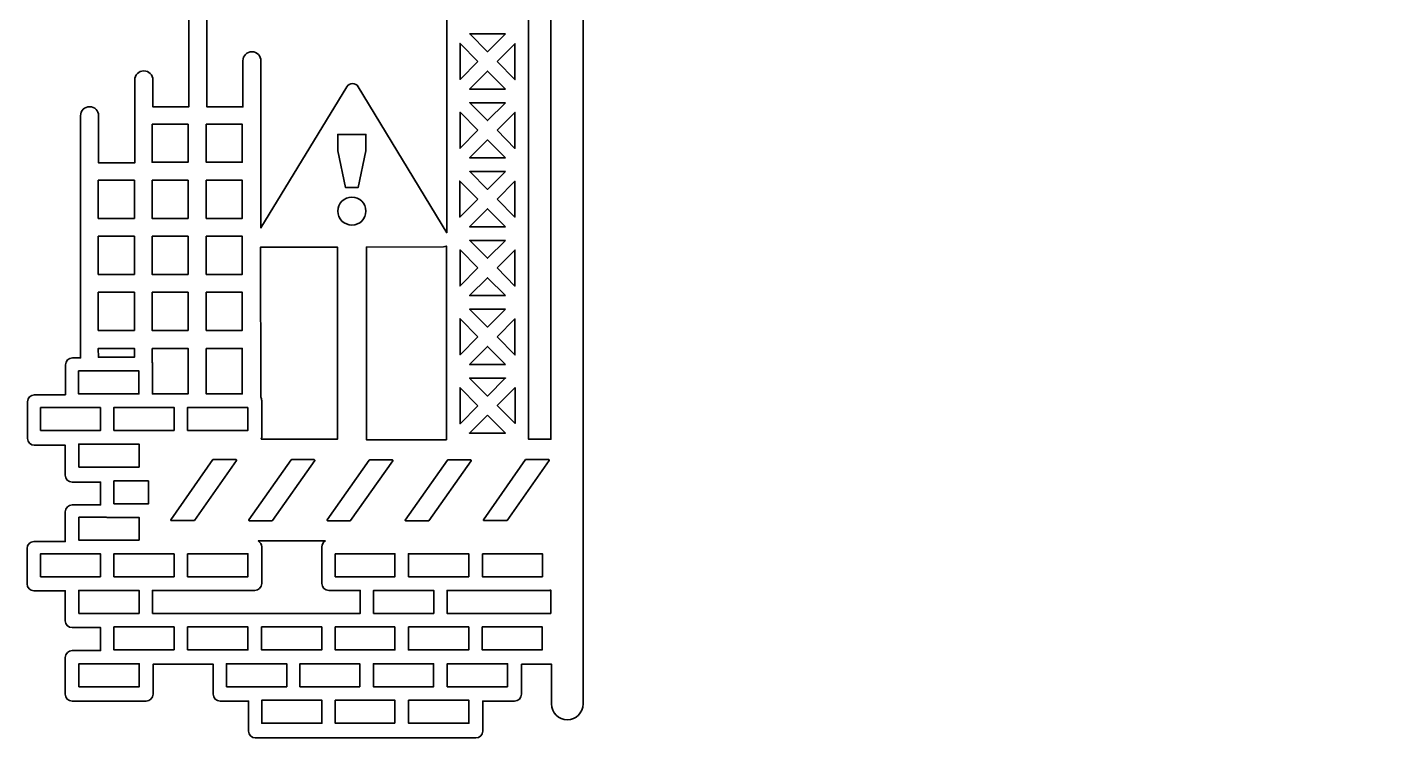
# Model space of a CAD drawing. Header units: millimetres. Extents: x 41 to 310, y 49 to 323.
# Drawn here: x 41.4 to 310.3, y 48.6 to 190.2 of the extents above; entities that cross this region are included whole.
import ezdxf

# ---------------------------------------------------------------- set-up
doc = ezdxf.new("R2010")
doc.units = ezdxf.units.MM
doc.header["$MEASUREMENT"] = 0
doc.layers.add('Layer 1', color=7, linetype='Continuous', lineweight=0)

msp = doc.modelspace()

# ---------------------------------------------------------------- linework, layer by layer
at = {"layer": 'Layer 1', "color": 18, "lineweight": 35, "true_color": 0x000000}
for points, knots in [([(307.94, 216.85), (307.94, 216.85), (307.94, 233.86), (307.94, 233.86), (307.94, 233.86), (304.02, 233.86), (304.02, 233.86), (304.02, 233.86), (304.02, 256.4), (304.02, 256.4), (304.02, 256.4), (299.23, 256.4), (299.23, 256.4), (299.23, 256.4), (299.23, 264.94), (299.23, 264.94), (299.23, 264.94), (294.25, 264.94), (294.25, 264.94), (294.25, 264.94), (294.25, 272.34), (294.25, 272.34), (294.25, 272.34), (287.8, 272.34), (287.8, 272.34), (287.8, 272.34), (287.8, 274.04), (287.8, 274.04), (287.8, 274.04), (285.15, 274.04), (285.15, 274.04), (285.15, 274.04), (285.15, 293.97), (285.15, 293.97), (285.15, 295.56), (283.88, 296.83), (282.29, 296.83), (280.71, 296.83), (279.44, 295.56), (279.44, 293.97), (279.44, 293.97), (279.44, 274.04), (279.44, 274.04), (279.44, 274.04), (276.93, 274.04), (276.93, 274.04), (276.93, 274.04), (276.93, 261.51), (276.93, 261.51), (276.93, 261.51), (270.65, 266.31), (270.65, 266.31), (270.65, 266.31), (270.65, 283.17), (270.65, 283.17), (270.65, 283.17), (269.59, 283.17), (269.59, 283.17), (269.59, 283.17), (269.59, 285.71), (269.59, 285.71), (269.59, 285.71), (265.92, 285.71), (265.92, 285.71), (265.92, 285.71), (265.92, 294.82), (265.92, 294.82), (265.92, 295.2), (265.68, 295.52), (265.29, 295.59), (264.87, 295.63), (264.51, 295.31), (264.51, 294.89), (264.51, 294.89), (264.51, 285.71), (264.51, 285.71), (264.51, 285.71), (260.98, 285.71), (260.98, 285.71), (260.98, 285.71), (260.98, 283.25), (260.98, 283.25), (260.98, 283.25), (259.96, 283.25), (259.96, 283.25), (259.96, 283.25), (259.96, 238.2), (259.96, 238.2), (259.96, 238.2), (258.52, 238.2), (258.52, 238.2), (258.52, 238.2), (258.52, 253.15), (258.52, 253.15), (258.52, 253.15), (255.69, 253.15), (255.69, 253.15), (255.69, 253.15), (255.69, 244.44), (255.69, 244.44), (255.69, 244.44), (253.79, 244.44), (253.79, 244.44), (253.79, 244.44), (253.79, 267.69), (253.79, 267.69), (253.79, 267.69), (253.01, 267.69), (253.01, 267.69), (253.01, 267.69), (253.01, 269.2), (253.01, 269.2), (253.01, 269.2), (252.17, 269.2), (252.17, 269.2), (252.17, 269.2), (252.17, 270.72), (252.17, 270.72), (252.17, 270.72), (250.97, 270.72), (250.97, 270.72), (250.97, 270.72), (250.97, 272.2), (250.97, 272.2), (250.97, 272.2), (250.23, 272.2), (250.23, 272.2), (250.23, 272.2), (250.23, 281.87), (250.23, 281.87), (250.23, 282.26), (249.91, 282.57), (249.52, 282.57), (249.13, 282.57), (248.81, 282.26), (248.81, 281.87), (248.81, 281.87), (248.81, 272.2), (248.81, 272.2), (248.81, 272.2), (247.93, 272.2), (247.93, 272.2), (247.93, 272.2), (247.93, 270.72), (247.93, 270.72), (247.93, 270.72), (246.73, 270.72), (246.73, 270.72), (246.73, 270.72), (246.73, 269.2), (246.73, 269.2), (246.73, 269.2), (245.89, 269.2), (245.89, 269.2), (245.89, 269.2), (245.89, 267.69), (245.89, 267.69), (245.89, 267.69), (245.07, 267.69), (245.07, 267.69), (245.07, 267.69), (245.07, 234.63), (245.07, 234.63), (245.07, 234.63), (242.75, 234.63), (242.75, 234.63), (242.75, 234.63), (242.75, 242.18), (242.75, 242.18), (242.75, 242.18), (239.47, 242.18), (239.47, 242.18), (239.47, 242.18), (239.47, 263.56), (239.47, 263.56), (239.47, 263.56), (238.02, 263.56), (238.02, 263.56), (238.02, 263.56), (238.02, 266.1), (238.02, 266.1), (238.02, 266.1), (236.54, 266.1), (236.54, 266.1), (236.54, 266.1), (236.54, 269.06), (236.54, 269.06), (236.54, 269.06), (232.76, 269.06), (232.76, 269.06), (232.76, 269.06), (232.76, 266.1), (232.76, 266.1), (232.76, 266.1), (231.28, 266.1), (231.28, 266.1), (231.28, 266.1), (231.28, 264.41), (231.28, 264.41), (231.18, 264.62), (231.07, 264.87), (230.89, 265.08), (230.68, 265.36), (230.43, 265.64), (230.12, 265.85), (229.87, 266.03), (229.59, 266.21), (229.27, 266.31), (229.27, 266.31), (229.27, 267.79), (229.27, 267.79), (229.27, 267.79), (231, 269.52), (231, 269.52), (232.37, 269.66), (233.4, 270.86), (233.4, 272.24), (233.4, 273.76), (232.16, 274.99), (230.65, 274.99), (230.15, 274.99), (229.69, 274.85), (229.27, 274.64), (229.27, 274.64), (229.27, 299.97), (229.27, 299.97), (229.69, 299.76), (230.12, 299.61), (230.65, 299.61), (232.16, 299.61), (233.4, 300.85), (233.4, 302.37), (233.4, 302.47), (233.4, 302.54), (233.36, 302.68), (233.5, 302.9), (233.61, 303.18), (233.61, 303.46), (233.61, 303.46), (233.61, 317.15), (233.61, 317.15), (233.61, 317.89), (233.01, 318.52), (232.23, 318.52), (232.23, 318.52), (218.58, 318.52), (218.58, 318.52), (218.58, 318.52), (218.58, 318.52), (218.58, 318.52), (218.58, 318.52), (204.93, 318.52), (204.93, 318.52), (204.93, 318.52), (204.93, 318.52), (204.93, 318.52), (204.93, 318.52), (191.28, 318.52), (191.28, 318.52), (191.28, 318.52), (191.28, 318.52), (191.28, 318.52), (191.28, 318.52), (177.62, 318.52), (177.62, 318.52), (177.62, 318.52), (177.62, 318.52), (177.62, 318.52), (177.62, 318.52), (164.01, 318.52), (164.01, 318.52), (164.01, 318.52), (164.01, 318.52), (164.01, 318.52), (164.01, 318.52), (150.35, 318.52), (150.35, 318.52), (150.35, 318.52), (150.35, 318.52), (150.35, 318.52), (150.35, 318.52), (139.28, 318.52), (139.28, 318.52), (139.28, 318.52), (137.37, 322.26), (137.37, 322.26), (137.16, 322.72), (136.67, 323), (136.17, 323), (136.17, 323), (122.48, 323), (122.48, 323), (121.74, 323), (121.11, 322.4), (121.11, 321.63), (121.11, 321.63), (121.11, 318.49), (121.11, 318.49), (121.11, 318.49), (109.26, 318.49), (109.26, 318.49), (109.26, 318.49), (109.26, 318.49), (109.26, 318.49), (109.26, 318.49), (95.6, 318.49), (95.6, 318.49), (94.86, 318.49), (94.23, 317.89), (94.23, 317.11), (94.23, 317.11), (94.23, 303.42), (94.23, 303.42), (94.23, 302.68), (94.83, 302.05), (95.6, 302.05), (95.6, 302.05), (95.74, 302.05), (95.74, 302.05), (95.74, 302.05), (95.74, 287.13), (95.74, 287.13), (95.74, 287.13), (115.82, 287.13), (115.82, 287.13), (115.82, 287.13), (115.82, 302.05), (115.82, 302.05), (115.82, 302.05), (121.14, 302.05), (121.14, 302.05), (121.14, 302.05), (121.14, 299.83), (121.14, 299.83), (121.14, 299.09), (121.74, 298.45), (122.52, 298.45), (122.52, 298.45), (124.95, 298.45), (124.95, 298.45), (124.95, 298.45), (124.95, 286.07), (124.95, 286.07), (124.95, 286.07), (124.95, 286.07), (124.95, 286.03), (124.95, 286.03), (124.95, 286.03), (124.95, 286), (124.95, 286), (124.95, 272.31), (124.95, 272.31), (124.95, 272.31), (124.95, 272.31), (124.95, 272.27), (124.95, 272.27), (124.95, 272.27), (124.95, 272.24), (124.95, 272.24), (124.95, 258.66), (124.95, 258.66), (124.95, 258.66), (124.95, 258.66), (124.95, 258.62), (124.95, 258.62), (124.95, 258.62), (124.95, 258.59), (124.95, 258.59), (124.95, 244.9), (124.95, 244.9), (124.95, 244.9), (124.95, 244.9), (124.95, 244.86), (124.95, 244.86), (124.95, 244.86), (124.95, 244.83), (124.95, 244.83), (124.95, 231.14), (124.95, 231.14), (124.95, 231.14), (124.95, 231.14), (124.95, 231.1), (124.95, 231.1), (124.95, 231.1), (124.95, 231.07), (124.95, 231.07), (124.95, 217.38), (124.95, 217.38), (124.95, 217.38), (124.95, 217.38), (124.95, 217.35), (124.95, 217.35), (124.95, 217.35), (124.95, 217.31), (124.95, 217.31), (124.95, 203.8), (124.95, 203.8), (124.95, 203.8), (124.95, 203.8), (124.95, 203.76), (124.95, 203.76), (124.95, 203.76), (124.95, 203.73), (124.95, 203.73), (124.95, 190.04), (124.95, 190.04), (124.95, 190.04), (124.95, 190.04), (124.95, 190.01), (124.95, 190.01), (124.95, 190.01), (124.95, 189.97), (124.95, 189.97), (124.95, 176.28), (124.95, 176.28), (124.95, 176.28), (124.95, 176.28), (124.95, 176.25), (124.95, 176.25), (124.95, 176.25), (124.95, 176.21), (124.95, 176.21), (124.95, 162.52), (124.95, 162.52), (124.95, 162.52), (124.95, 162.52), (124.95, 162.49), (124.95, 162.49), (124.95, 162.49), (124.95, 162.45), (124.95, 162.45), (124.95, 149.26), (124.95, 149.26), (124.95, 149.26), (107.31, 178.33), (107.31, 178.33), (107.07, 178.75), (106.64, 178.96), (106.19, 178.96), (105.73, 178.96), (105.27, 178.72), (105.06, 178.33), (105.06, 178.33), (87.98, 150.21), (87.98, 150.21), (87.98, 150.21), (87.98, 183.48), (87.98, 183.48), (87.98, 184.47), (87.21, 185.28), (86.18, 185.28), (85.16, 185.28), (84.38, 184.5), (84.38, 183.48), (84.38, 183.48), (84.38, 174.31), (84.38, 174.31), (84.38, 174.31), (77.22, 174.31), (77.22, 174.31), (77.22, 174.31), (77.22, 192.76), (77.22, 192.76), (77.22, 193.75), (76.45, 194.56), (75.42, 194.56), (74.4, 194.56), (73.62, 193.78), (73.62, 192.76), (73.62, 192.76), (73.62, 174.31), (73.62, 174.31), (73.62, 174.31), (66.46, 174.31), (66.46, 174.31), (66.46, 174.31), (66.46, 179.67), (66.46, 179.67), (66.46, 180.66), (65.69, 181.47), (64.66, 181.47), (63.64, 181.47), (62.86, 180.69), (62.86, 179.67), (62.86, 179.67), (62.86, 163.16), (62.86, 163.16), (62.86, 163.16), (55.77, 163.16), (55.77, 163.16), (55.74, 163.16), (55.7, 163.16), (55.67, 163.16), (55.67, 163.16), (55.67, 172.54), (55.67, 172.54), (55.67, 173.53), (54.89, 174.34), (53.87, 174.34), (52.85, 174.34), (52.07, 173.57), (52.07, 172.54), (52.07, 172.54), (52.07, 124.32), (52.07, 124.32), (52.07, 124.32), (50.45, 124.32), (50.45, 124.32), (49.71, 124.32), (49.07, 123.72), (49.07, 122.94), (49.07, 122.94), (49.07, 116.98), (49.07, 116.98), (49.07, 116.98), (42.9, 116.98), (42.9, 116.98), (42.16, 116.98), (41.52, 116.38), (41.52, 115.61), (41.52, 115.61), (41.52, 108.3), (41.52, 108.3), (41.52, 107.56), (42.12, 106.93), (42.9, 106.93), (42.9, 106.93), (49.04, 106.93), (49.04, 106.93), (49.04, 106.93), (49.04, 100.97), (49.04, 100.97), (49.04, 100.22), (49.64, 99.59), (50.41, 99.59), (50.41, 99.59), (56.06, 99.59), (56.06, 99.59), (56.06, 99.59), (56.06, 95.07), (56.06, 95.07), (56.06, 95.07), (50.41, 95.07), (50.41, 95.07), (49.67, 95.07), (49.04, 94.47), (49.04, 93.7), (49.04, 93.7), (49.04, 87.74), (49.04, 87.74), (49.04, 87.74), (42.79, 87.74), (42.79, 87.74), (42.05, 87.74), (41.42, 87.14), (41.42, 86.36), (41.42, 86.36), (41.42, 79.34), (41.42, 79.34), (41.42, 78.6), (42.02, 77.96), (42.79, 77.96), (42.79, 77.96), (49.04, 77.96), (49.04, 77.96), (49.04, 77.96), (49.04, 72), (49.04, 72), (49.04, 71.26), (49.64, 70.63), (50.41, 70.63), (50.41, 70.63), (56.06, 70.63), (56.06, 70.63), (56.06, 70.63), (56.06, 66.04), (56.06, 66.04), (56.06, 66.04), (50.41, 66.04), (50.41, 66.04), (49.67, 66.04), (49.04, 65.44), (49.04, 64.66), (49.04, 64.66), (49.04, 57.36), (49.04, 57.36), (49.04, 56.62), (49.64, 55.99), (50.41, 55.99), (50.41, 55.99), (65.12, 55.99), (65.12, 55.99), (65.86, 55.99), (66.5, 56.59), (66.5, 57.36), (66.5, 57.36), (66.5, 63.32), (66.5, 63.32), (66.5, 63.32), (72.14, 63.32), (72.14, 63.32), (72.14, 63.32), (78.49, 63.32), (78.49, 63.32), (78.49, 63.32), (78.49, 57.36), (78.49, 57.36), (78.49, 56.62), (79.09, 55.99), (79.87, 55.99), (79.87, 55.99), (85.51, 55.99), (85.51, 55.99), (85.51, 55.99), (85.51, 50.02), (85.51, 50.02), (85.51, 49.28), (86.11, 48.65), (86.89, 48.65), (86.89, 48.65), (101.6, 48.65), (101.6, 48.65), (101.6, 48.65), (116.06, 48.65), (116.06, 48.65), (116.06, 48.65), (116.17, 48.65), (116.17, 48.65), (116.17, 48.65), (130.74, 48.65), (130.74, 48.65), (131.48, 48.65), (132.12, 49.25), (132.12, 50.02), (132.12, 50.02), (132.12, 55.99), (132.12, 55.99), (132.12, 55.99), (138.47, 55.99), (138.47, 55.99), (139.21, 55.99), (139.84, 56.59), (139.84, 57.36), (139.84, 57.36), (139.84, 63.32), (139.84, 63.32), (139.84, 63.32), (145.49, 63.32), (145.49, 63.32), (145.59, 63.32), (145.7, 63.36), (145.8, 63.36), (145.8, 63.36), (145.8, 55.42), (145.8, 55.42), (145.8, 53.69), (147.21, 52.28), (148.94, 52.28), (150.67, 52.28), (152.08, 53.69), (152.08, 55.42), (152.08, 55.42), (152.08, 58.56), (152.08, 58.56), (152.08, 58.56), (152.08, 210.68), (152.08, 210.68), (152.08, 210.68), (304.02, 210.68), (304.02, 210.68), (304.02, 210.68), (307.16, 210.68), (307.16, 210.68), (308.89, 210.68), (310.3, 212.09), (310.3, 213.82), (310.2, 215.27), (309.24, 216.5), (307.94, 216.85)], [0, 0, 0, 0, 1, 1, 1, 2, 2, 2, 3, 3, 3, 4, 4, 4, 5, 5, 5, 6, 6, 6, 7, 7, 7, 8, 8, 8, 9, 9, 9, 10, 10, 10, 11, 11, 11, 12, 12, 12, 13, 13, 13, 14, 14, 14, 15, 15, 15, 16, 16, 16, 17, 17, 17, 18, 18, 18, 19, 19, 19, 20, 20, 20, 21, 21, 21, 22, 22, 22, 23, 23, 23, 24, 24, 24, 25, 25, 25, 26, 26, 26, 27, 27, 27, 28, 28, 28, 29, 29, 29, 30, 30, 30, 31, 31, 31, 32, 32, 32, 33, 33, 33, 34, 34, 34, 35, 35, 35, 36, 36, 36, 37, 37, 37, 38, 38, 38, 39, 39, 39, 40, 40, 40, 41, 41, 41, 42, 42, 42, 43, 43, 43, 44, 44, 44, 45, 45, 45, 46, 46, 46, 47, 47, 47, 48, 48, 48, 49, 49, 49, 50, 50, 50, 51, 51, 51, 52, 52, 52, 53, 53, 53, 54, 54, 54, 55, 55, 55, 56, 56, 56, 57, 57, 57, 58, 58, 58, 59, 59, 59, 60, 60, 60, 61, 61, 61, 62, 62, 62, 63, 63, 63, 64, 64, 64, 65, 65, 65, 66, 66, 66, 67, 67, 67, 68, 68, 68, 69, 69, 69, 70, 70, 70, 71, 71, 71, 72, 72, 72, 73, 73, 73, 74, 74, 74, 75, 75, 75, 76, 76, 76, 77, 77, 77, 78, 78, 78, 79, 79, 79, 80, 80, 80, 81, 81, 81, 82, 82, 82, 83, 83, 83, 84, 84, 84, 85, 85, 85, 86, 86, 86, 87, 87, 87, 88, 88, 88, 89, 89, 89, 90, 90, 90, 91, 91, 91, 92, 92, 92, 93, 93, 93, 94, 94, 94, 95, 95, 95, 96, 96, 96, 97, 97, 97, 98, 98, 98, 99, 99, 99, 100, 100, 100, 101, 101, 101, 102, 102, 102, 103, 103, 103, 104, 104, 104, 105, 105, 105, 106, 106, 106, 107, 107, 107, 108, 108, 108, 109, 109, 109, 110, 110, 110, 111, 111, 111, 112, 112, 112, 113, 113, 113, 114, 114, 114, 115, 115, 115, 116, 116, 116, 117, 117, 117, 118, 118, 118, 119, 119, 119, 120, 120, 120, 121, 121, 121, 122, 122, 122, 123, 123, 123, 124, 124, 124, 125, 125, 125, 126, 126, 126, 127, 127, 127, 128, 128, 128, 129, 129, 129, 130, 130, 130, 131, 131, 131, 132, 132, 132, 133, 133, 133, 134, 134, 134, 135, 135, 135, 136, 136, 136, 137, 137, 137, 138, 138, 138, 139, 139, 139, 140, 140, 140, 141, 141, 141, 142, 142, 142, 143, 143, 143, 144, 144, 144, 145, 145, 145, 146, 146, 146, 147, 147, 147, 148, 148, 148, 149, 149, 149, 150, 150, 150, 151, 151, 151, 152, 152, 152, 153, 153, 153, 154, 154, 154, 155, 155, 155, 156, 156, 156, 157, 157, 157, 158, 158, 158, 159, 159, 159, 160, 160, 160, 161, 161, 161, 162, 162, 162, 163, 163, 163, 164, 164, 164, 165, 165, 165, 166, 166, 166, 167, 167, 167, 168, 168, 168, 169, 169, 169, 170, 170, 170, 171, 171, 171, 172, 172, 172, 173, 173, 173, 174, 174, 174, 175, 175, 175, 176, 176, 176, 177, 177, 177, 178, 178, 178, 179, 179, 179, 180, 180, 180, 181, 181, 181, 182, 182, 182, 183, 183, 183, 184, 184, 184, 185, 185, 185, 186, 186, 186, 187, 187, 187, 188, 188, 188, 189, 189, 189, 190, 190, 190, 191, 191, 191, 192, 192, 192, 193, 193, 193, 194, 194, 194, 195, 195, 195, 196, 196, 196, 197, 197, 197, 198, 198, 198, 199, 199, 199, 200, 200, 200, 201, 201, 201, 202, 202, 202, 203, 203, 203, 204, 204, 204, 205, 205, 205, 206, 206, 206, 207, 207, 207, 208, 208, 208, 209, 209, 209, 210, 210, 210, 211, 211, 211, 212, 212, 212, 213, 213, 213, 214, 214, 214, 215, 215, 215, 216, 216, 216, 217, 217, 217, 218, 218, 218, 219, 219, 219, 220, 220, 220, 221, 221, 221, 222, 222, 222, 223, 223, 223, 224, 224, 224, 225, 225, 225, 226, 226, 226, 226]), ([(145.7, 213.82), (145.7, 213.82), (145.7, 108.13), (145.7, 108.13), (145.7, 108.13), (141.25, 108.13), (141.25, 108.13), (141.25, 108.13), (141.25, 121.67), (141.25, 121.67), (141.25, 121.67), (141.25, 121.67), (141.25, 121.71), (141.25, 121.71), (141.25, 121.71), (141.25, 121.74), (141.25, 121.74), (141.25, 135.43), (141.25, 135.43), (141.25, 135.43), (141.25, 135.43), (141.25, 135.47), (141.25, 135.47), (141.25, 135.47), (141.25, 135.5), (141.25, 135.5), (141.25, 149.19), (141.25, 149.19), (141.25, 149.19), (141.25, 149.19), (141.25, 149.22), (141.25, 149.22), (141.25, 149.22), (141.25, 149.26), (141.25, 149.26), (141.25, 162.95), (141.25, 162.95), (141.25, 162.95), (141.25, 162.95), (141.25, 162.98), (141.25, 162.98), (141.25, 162.98), (141.25, 163.02), (141.25, 163.02), (141.25, 176.71), (141.25, 176.71), (141.25, 176.71), (141.25, 176.71), (141.25, 176.74), (141.25, 176.74), (141.25, 176.74), (141.25, 176.78), (141.25, 176.78), (141.25, 190.46), (141.25, 190.46), (141.25, 190.46), (141.25, 190.46), (141.25, 190.5), (141.25, 190.5), (141.25, 190.5), (141.25, 190.54), (141.25, 190.54), (141.25, 204.22), (141.25, 204.22), (141.25, 204.22), (141.25, 204.22), (141.25, 204.26), (141.25, 204.26), (141.25, 204.26), (141.25, 204.29), (141.25, 204.29), (141.25, 217.98), (141.25, 217.98), (141.25, 217.98), (141.25, 217.98), (141.25, 218.02), (141.25, 218.02), (141.25, 218.02), (141.25, 218.05), (141.25, 218.05), (141.25, 223.66), (141.25, 223.66), (142.38, 220.8), (144.43, 218.44), (146.97, 216.78), (146.19, 215.79), (145.7, 214.88), (145.7, 213.82)], [0, 0, 0, 0, 1, 1, 1, 2, 2, 2, 3, 3, 3, 4, 4, 4, 5, 5, 5, 6, 6, 6, 7, 7, 7, 8, 8, 8, 9, 9, 9, 10, 10, 10, 11, 11, 11, 12, 12, 12, 13, 13, 13, 14, 14, 14, 15, 15, 15, 16, 16, 16, 17, 17, 17, 18, 18, 18, 19, 19, 19, 20, 20, 20, 21, 21, 21, 22, 22, 22, 23, 23, 23, 24, 24, 24, 25, 25, 25, 26, 26, 26, 27, 27, 27, 28, 28, 28, 29, 29, 29, 29]), ([(136.67, 188.84), (136.67, 188.84), (133.1, 185.28), (133.1, 185.28), (133.1, 185.28), (129.54, 188.84), (129.54, 188.84), (129.54, 188.84), (136.67, 188.84), (136.67, 188.84)], [0, 0, 0, 0, 1, 1, 1, 2, 2, 2, 3, 3, 3, 3]), ([(131.16, 183.34), (131.16, 183.34), (127.6, 179.78), (127.6, 179.78), (127.6, 179.78), (127.6, 186.94), (127.6, 186.94), (127.6, 186.94), (131.16, 183.34), (131.16, 183.34)], [0, 0, 0, 0, 1, 1, 1, 2, 2, 2, 3, 3, 3, 3]), ([(134.97, 183.34), (134.97, 183.34), (138.54, 186.9), (138.54, 186.9), (138.54, 186.9), (138.54, 179.74), (138.54, 179.74), (138.54, 179.74), (134.97, 183.34), (134.97, 183.34)], [0, 0, 0, 0, 1, 1, 1, 2, 2, 2, 3, 3, 3, 3]), ([(136.67, 177.87), (136.67, 177.87), (129.5, 177.87), (129.5, 177.87), (129.5, 177.87), (133.07, 181.43), (133.07, 181.43), (133.07, 181.43), (136.67, 177.87), (136.67, 177.87)], [0, 0, 0, 0, 1, 1, 1, 2, 2, 2, 3, 3, 3, 3]), ([(136.67, 175.15), (136.67, 175.15), (133.1, 171.59), (133.1, 171.59), (133.1, 171.59), (129.54, 175.15), (129.54, 175.15), (129.54, 175.15), (136.67, 175.15), (136.67, 175.15)], [0, 0, 0, 0, 1, 1, 1, 2, 2, 2, 3, 3, 3, 3]), ([(131.16, 169.65), (131.16, 169.65), (127.6, 166.09), (127.6, 166.09), (127.6, 166.09), (127.6, 173.25), (127.6, 173.25), (127.6, 173.25), (131.16, 169.65), (131.16, 169.65)], [0, 0, 0, 0, 1, 1, 1, 2, 2, 2, 3, 3, 3, 3]), ([(134.97, 169.65), (134.97, 169.65), (138.54, 173.21), (138.54, 173.21), (138.54, 173.21), (138.54, 166.05), (138.54, 166.05), (138.54, 166.05), (134.97, 169.65), (134.97, 169.65)], [0, 0, 0, 0, 1, 1, 1, 2, 2, 2, 3, 3, 3, 3]), ([(66.32, 170.85), (66.32, 170.85), (73.48, 170.85), (73.48, 170.85), (73.48, 170.85), (73.48, 163.3), (73.48, 163.3), (73.48, 163.3), (66.32, 163.3), (66.32, 163.3), (66.32, 163.3), (66.32, 170.85), (66.32, 170.85)], [0, 0, 0, 0, 1, 1, 1, 2, 2, 2, 3, 3, 3, 4, 4, 4, 4]), ([(77.08, 170.85), (77.08, 170.85), (84.24, 170.85), (84.24, 170.85), (84.24, 170.85), (84.24, 163.3), (84.24, 163.3), (84.24, 163.3), (77.08, 163.3), (77.08, 163.3), (77.08, 163.3), (77.08, 170.85), (77.08, 170.85)], [0, 0, 0, 0, 1, 1, 1, 2, 2, 2, 3, 3, 3, 4, 4, 4, 4]), ([(103.26, 168.84), (103.26, 168.84), (108.87, 168.84), (108.87, 168.84), (108.87, 168.84), (108.87, 165.56), (108.87, 165.56), (108.87, 165.56), (107.31, 158.26), (107.31, 158.26), (107.31, 158.26), (104.81, 158.26), (104.81, 158.26), (104.81, 158.26), (103.26, 165.56), (103.26, 165.56), (103.26, 165.56), (103.26, 168.84), (103.26, 168.84), (103.26, 168.84), (103.26, 168.84), (103.26, 168.84)], [0, 0, 0, 0, 1, 1, 1, 2, 2, 2, 3, 3, 3, 4, 4, 4, 5, 5, 5, 6, 6, 6, 7, 7, 7, 7]), ([(136.67, 164.18), (136.67, 164.18), (129.5, 164.18), (129.5, 164.18), (129.5, 164.18), (133.07, 167.75), (133.07, 167.75), (133.07, 167.75), (136.67, 164.18), (136.67, 164.18)], [0, 0, 0, 0, 1, 1, 1, 2, 2, 2, 3, 3, 3, 3]), ([(136.67, 161.43), (136.67, 161.43), (133.1, 157.87), (133.1, 157.87), (133.1, 157.87), (129.54, 161.43), (129.54, 161.43), (129.54, 161.43), (136.67, 161.43), (136.67, 161.43)], [0, 0, 0, 0, 1, 1, 1, 2, 2, 2, 3, 3, 3, 3]), ([(55.6, 159.7), (55.63, 159.7), (55.67, 159.7), (55.7, 159.7), (55.7, 159.7), (62.79, 159.7), (62.79, 159.7), (62.79, 159.7), (62.79, 152.12), (62.79, 152.12), (62.79, 152.12), (55.7, 152.12), (55.7, 152.12), (55.67, 152.12), (55.63, 152.12), (55.6, 152.12), (55.6, 152.12), (55.6, 159.7), (55.6, 159.7), (55.6, 159.7), (55.6, 159.7), (55.6, 159.7)], [0, 0, 0, 0, 1, 1, 1, 2, 2, 2, 3, 3, 3, 4, 4, 4, 5, 5, 5, 6, 6, 6, 7, 7, 7, 7]), ([(66.32, 159.7), (66.32, 159.7), (73.48, 159.7), (73.48, 159.7), (73.48, 159.7), (73.48, 152.12), (73.48, 152.12), (73.48, 152.12), (66.32, 152.12), (66.32, 152.12), (66.32, 152.12), (66.32, 159.7), (66.32, 159.7)], [0, 0, 0, 0, 1, 1, 1, 2, 2, 2, 3, 3, 3, 4, 4, 4, 4]), ([(77.08, 159.7), (77.08, 159.7), (84.24, 159.7), (84.24, 159.7), (84.24, 159.7), (84.24, 152.12), (84.24, 152.12), (84.24, 152.12), (77.08, 152.12), (77.08, 152.12), (77.08, 152.12), (77.08, 159.7), (77.08, 159.7)], [0, 0, 0, 0, 1, 1, 1, 2, 2, 2, 3, 3, 3, 4, 4, 4, 4]), ([(131.16, 155.93), (131.16, 155.93), (127.56, 152.36), (127.56, 152.36), (127.56, 152.36), (127.56, 159.53), (127.56, 159.53), (127.56, 159.53), (131.16, 155.93), (131.16, 155.93)], [0, 0, 0, 0, 1, 1, 1, 2, 2, 2, 3, 3, 3, 3]), ([(134.97, 155.93), (134.97, 155.93), (138.54, 159.49), (138.54, 159.49), (138.54, 159.49), (138.54, 152.36), (138.54, 152.36), (138.54, 152.36), (134.97, 155.93), (134.97, 155.93)], [0, 0, 0, 0, 1, 1, 1, 2, 2, 2, 3, 3, 3, 3]), ([(103.29, 153.56), (103.29, 155.08), (104.53, 156.35), (106.08, 156.35), (107.6, 156.35), (108.87, 155.12), (108.87, 153.56), (108.87, 152.01), (107.63, 150.78), (106.08, 150.78), (104.53, 150.78), (103.29, 152.01), (103.29, 153.56)], [0, 0, 0, 0, 1, 1, 1, 2, 2, 2, 3, 3, 3, 4, 4, 4, 4]), ([(136.67, 150.46), (136.67, 150.46), (129.5, 150.46), (129.5, 150.46), (129.5, 150.46), (133.07, 154.02), (133.07, 154.02), (133.07, 154.02), (136.67, 150.46), (136.67, 150.46)], [0, 0, 0, 0, 1, 1, 1, 2, 2, 2, 3, 3, 3, 3]), ([(55.6, 148.55), (55.63, 148.55), (55.67, 148.55), (55.7, 148.55), (55.7, 148.55), (62.79, 148.55), (62.79, 148.55), (62.79, 148.55), (62.79, 140.97), (62.79, 140.97), (62.79, 140.97), (55.7, 140.97), (55.7, 140.97), (55.67, 140.97), (55.63, 140.97), (55.6, 140.97), (55.6, 140.97), (55.6, 148.55), (55.6, 148.55), (55.6, 148.55), (55.6, 148.55), (55.6, 148.55)], [0, 0, 0, 0, 1, 1, 1, 2, 2, 2, 3, 3, 3, 4, 4, 4, 5, 5, 5, 6, 6, 6, 7, 7, 7, 7]), ([(66.32, 148.55), (66.32, 148.55), (73.48, 148.55), (73.48, 148.55), (73.48, 148.55), (73.48, 140.97), (73.48, 140.97), (73.48, 140.97), (66.32, 140.97), (66.32, 140.97), (66.32, 140.97), (66.32, 148.55), (66.32, 148.55)], [0, 0, 0, 0, 1, 1, 1, 2, 2, 2, 3, 3, 3, 4, 4, 4, 4]), ([(77.08, 148.55), (77.08, 148.55), (84.24, 148.55), (84.24, 148.55), (84.24, 148.55), (84.24, 140.97), (84.24, 140.97), (84.24, 140.97), (77.08, 140.97), (77.08, 140.97), (77.08, 140.97), (77.08, 148.55), (77.08, 148.55)], [0, 0, 0, 0, 1, 1, 1, 2, 2, 2, 3, 3, 3, 4, 4, 4, 4]), ([(87.88, 146.37), (87.88, 146.37), (103.19, 146.4), (103.19, 146.4), (103.19, 146.4), (103.19, 108.13), (103.19, 108.13), (103.19, 108.13), (88.05, 108.13), (88.05, 108.13), (88.09, 108.27), (88.12, 108.37), (88.12, 108.51), (88.12, 108.51), (88.12, 115.82), (88.12, 115.82), (88.12, 116.06), (88.05, 116.31), (87.95, 116.52), (87.95, 116.52), (87.88, 146.37), (87.88, 146.37), (87.88, 146.37), (87.88, 146.37), (87.88, 146.37)], [0, 0, 0, 0, 1, 1, 1, 2, 2, 2, 3, 3, 3, 4, 4, 4, 5, 5, 5, 6, 6, 6, 7, 7, 7, 8, 8, 8, 8]), ([(108.97, 146.4), (108.97, 146.4), (124.32, 146.44), (124.32, 146.44), (124.5, 146.44), (124.71, 146.51), (124.88, 146.58), (124.88, 146.58), (124.88, 135.4), (124.88, 135.4), (124.88, 135.4), (124.88, 135.4), (124.88, 135.36), (124.88, 135.36), (124.88, 135.36), (124.88, 135.33), (124.88, 135.33), (124.88, 121.64), (124.88, 121.64), (124.88, 121.64), (124.88, 121.64), (124.88, 121.6), (124.88, 121.6), (124.88, 121.6), (124.88, 121.57), (124.88, 121.57), (124.88, 108.02), (124.88, 108.02), (124.88, 108.02), (108.97, 108.02), (108.97, 108.02), (108.97, 108.02), (108.97, 146.4), (108.97, 146.4), (108.97, 146.4), (108.97, 146.4), (108.97, 146.4)], [0, 0, 0, 0, 1, 1, 1, 2, 2, 2, 3, 3, 3, 4, 4, 4, 5, 5, 5, 6, 6, 6, 7, 7, 7, 8, 8, 8, 9, 9, 9, 10, 10, 10, 11, 11, 11, 12, 12, 12, 12]), ([(131.16, 142.24), (131.16, 142.24), (127.6, 138.68), (127.6, 138.68), (127.6, 138.68), (127.6, 145.84), (127.6, 145.84), (127.6, 145.84), (131.16, 142.24), (131.16, 142.24)], [0, 0, 0, 0, 1, 1, 1, 2, 2, 2, 3, 3, 3, 3]), ([(136.67, 147.74), (136.67, 147.74), (133.1, 144.18), (133.1, 144.18), (133.1, 144.18), (129.54, 147.74), (129.54, 147.74), (129.54, 147.74), (136.67, 147.74), (136.67, 147.74)], [0, 0, 0, 0, 1, 1, 1, 2, 2, 2, 3, 3, 3, 3]), ([(134.97, 142.24), (134.97, 142.24), (138.54, 145.8), (138.54, 145.8), (138.54, 145.8), (138.54, 138.64), (138.54, 138.64), (138.54, 138.64), (134.97, 142.24), (134.97, 142.24)], [0, 0, 0, 0, 1, 1, 1, 2, 2, 2, 3, 3, 3, 3]), ([(136.67, 136.74), (136.67, 136.74), (129.5, 136.74), (129.5, 136.74), (129.5, 136.74), (133.07, 140.3), (133.07, 140.3), (133.07, 140.3), (136.67, 136.74), (136.67, 136.74)], [0, 0, 0, 0, 1, 1, 1, 2, 2, 2, 3, 3, 3, 3]), ([(55.6, 137.41), (55.63, 137.41), (55.67, 137.41), (55.7, 137.41), (55.7, 137.41), (62.79, 137.41), (62.79, 137.41), (62.79, 137.41), (62.79, 129.82), (62.79, 129.82), (62.79, 129.82), (55.7, 129.82), (55.7, 129.82), (55.67, 129.82), (55.63, 129.82), (55.6, 129.82), (55.6, 129.82), (55.6, 137.41), (55.6, 137.41), (55.6, 137.41), (55.6, 137.41), (55.6, 137.41)], [0, 0, 0, 0, 1, 1, 1, 2, 2, 2, 3, 3, 3, 4, 4, 4, 5, 5, 5, 6, 6, 6, 7, 7, 7, 7]), ([(66.32, 137.41), (66.32, 137.41), (73.48, 137.41), (73.48, 137.41), (73.48, 137.41), (73.48, 129.82), (73.48, 129.82), (73.48, 129.82), (66.32, 129.82), (66.32, 129.82), (66.32, 129.82), (66.32, 137.41), (66.32, 137.41)], [0, 0, 0, 0, 1, 1, 1, 2, 2, 2, 3, 3, 3, 4, 4, 4, 4]), ([(77.08, 137.41), (77.08, 137.41), (84.24, 137.41), (84.24, 137.41), (84.24, 137.41), (84.24, 129.82), (84.24, 129.82), (84.24, 129.82), (77.08, 129.82), (77.08, 129.82), (77.08, 129.82), (77.08, 137.41), (77.08, 137.41)], [0, 0, 0, 0, 1, 1, 1, 2, 2, 2, 3, 3, 3, 4, 4, 4, 4]), ([(131.16, 128.52), (131.16, 128.52), (127.6, 124.95), (127.6, 124.95), (127.6, 124.95), (127.6, 132.12), (127.6, 132.12), (127.6, 132.12), (131.16, 128.52), (131.16, 128.52)], [0, 0, 0, 0, 1, 1, 1, 2, 2, 2, 3, 3, 3, 3]), ([(136.67, 134.02), (136.67, 134.02), (133.1, 130.46), (133.1, 130.46), (133.1, 130.46), (129.5, 134.02), (129.5, 134.02), (129.5, 134.02), (136.67, 134.02), (136.67, 134.02)], [0, 0, 0, 0, 1, 1, 1, 2, 2, 2, 3, 3, 3, 3]), ([(134.97, 128.52), (134.97, 128.52), (138.54, 132.08), (138.54, 132.08), (138.54, 132.08), (138.54, 124.92), (138.54, 124.92), (138.54, 124.92), (134.97, 128.52), (134.97, 128.52)], [0, 0, 0, 0, 1, 1, 1, 2, 2, 2, 3, 3, 3, 3]), ([(136.67, 123.05), (136.67, 123.05), (129.5, 123.05), (129.5, 123.05), (129.5, 123.05), (133.07, 126.61), (133.07, 126.61), (133.07, 126.61), (136.67, 123.05), (136.67, 123.05)], [0, 0, 0, 0, 1, 1, 1, 2, 2, 2, 3, 3, 3, 3]), ([(55.6, 126.22), (55.63, 126.22), (55.67, 126.22), (55.7, 126.22), (55.7, 126.22), (62.79, 126.22), (62.79, 126.22), (62.79, 126.22), (62.79, 124.46), (62.79, 124.46), (62.79, 124.46), (55.63, 124.46), (55.63, 124.46), (55.63, 124.46), (55.6, 126.22), (55.6, 126.22), (55.6, 126.22), (55.6, 126.22), (55.6, 126.22)], [0, 0, 0, 0, 1, 1, 1, 2, 2, 2, 3, 3, 3, 4, 4, 4, 5, 5, 5, 6, 6, 6, 6]), ([(66.32, 126.22), (66.32, 126.22), (73.48, 126.22), (73.48, 126.22), (73.48, 126.22), (73.48, 117.16), (73.48, 117.16), (73.48, 117.16), (72.04, 117.16), (72.04, 117.16), (72.04, 117.16), (66.39, 117.16), (66.39, 117.16), (66.39, 117.16), (66.39, 123.12), (66.39, 123.12), (66.39, 123.26), (66.36, 123.37), (66.32, 123.51), (66.32, 123.51), (66.32, 126.22), (66.32, 126.22)], [0, 0, 0, 0, 1, 1, 1, 2, 2, 2, 3, 3, 3, 4, 4, 4, 5, 5, 5, 6, 6, 6, 7, 7, 7, 7]), ([(77.08, 126.22), (77.08, 126.22), (84.24, 126.22), (84.24, 126.22), (84.24, 126.22), (84.24, 117.16), (84.24, 117.16), (84.24, 117.16), (77.08, 117.16), (77.08, 117.16), (77.08, 117.16), (77.08, 126.22), (77.08, 126.22)], [0, 0, 0, 0, 1, 1, 1, 2, 2, 2, 3, 3, 3, 4, 4, 4, 4]), ([(51.72, 121.74), (51.72, 121.74), (63.68, 121.74), (63.68, 121.74), (63.68, 121.74), (63.68, 117.16), (63.68, 117.16), (63.68, 117.16), (57.43, 117.16), (57.43, 117.16), (57.43, 117.16), (57.33, 117.16), (57.33, 117.16), (57.33, 117.16), (51.68, 117.16), (51.68, 117.16), (51.68, 117.16), (51.68, 121.74), (51.68, 121.74), (51.68, 121.74), (51.72, 121.74), (51.72, 121.74)], [0, 0, 0, 0, 1, 1, 1, 2, 2, 2, 3, 3, 3, 4, 4, 4, 5, 5, 5, 6, 6, 6, 7, 7, 7, 7]), ([(131.16, 114.79), (131.16, 114.79), (127.6, 111.23), (127.6, 111.23), (127.6, 111.23), (127.6, 118.39), (127.6, 118.39), (127.6, 118.39), (131.16, 114.79), (131.16, 114.79)], [0, 0, 0, 0, 1, 1, 1, 2, 2, 2, 3, 3, 3, 3]), ([(136.67, 120.33), (136.67, 120.33), (133.07, 116.73), (133.07, 116.73), (133.07, 116.73), (129.5, 120.3), (129.5, 120.3), (129.5, 120.3), (136.67, 120.3), (136.67, 120.3), (136.67, 120.3), (136.67, 120.33), (136.67, 120.33)], [0, 0, 0, 0, 1, 1, 1, 2, 2, 2, 3, 3, 3, 4, 4, 4, 4]), ([(138.57, 118.43), (138.57, 118.43), (138.57, 111.27), (138.57, 111.27), (138.57, 111.27), (135.01, 114.83), (135.01, 114.83), (135.01, 114.83), (138.57, 118.43), (138.57, 118.43)], [0, 0, 0, 0, 1, 1, 1, 2, 2, 2, 3, 3, 3, 3]), ([(44.13, 109.86), (44.13, 109.86), (44.13, 114.44), (44.13, 114.44), (44.13, 114.44), (50.38, 114.44), (50.38, 114.44), (50.38, 114.44), (56.02, 114.44), (56.02, 114.44), (56.02, 114.44), (56.02, 109.86), (56.02, 109.86), (56.02, 109.86), (50.38, 109.86), (50.38, 109.86), (50.38, 109.86), (44.13, 109.86), (44.13, 109.86)], [0, 0, 0, 0, 1, 1, 1, 2, 2, 2, 3, 3, 3, 4, 4, 4, 5, 5, 5, 6, 6, 6, 6]), ([(65.05, 114.48), (65.05, 114.48), (70.7, 114.48), (70.7, 114.48), (70.7, 114.48), (70.7, 109.89), (70.7, 109.89), (70.7, 109.89), (65.05, 109.89), (65.05, 109.89), (65.05, 109.89), (58.7, 109.89), (58.7, 109.89), (58.7, 109.89), (58.7, 114.48), (58.7, 114.48), (58.7, 114.48), (65.05, 114.48), (65.05, 114.48)], [0, 0, 0, 0, 1, 1, 1, 2, 2, 2, 3, 3, 3, 4, 4, 4, 5, 5, 5, 6, 6, 6, 6]), ([(85.37, 114.48), (85.37, 114.48), (85.37, 109.89), (85.37, 109.89), (85.37, 109.89), (73.38, 109.89), (73.38, 109.89), (73.38, 109.89), (73.38, 114.48), (73.38, 114.48), (73.38, 114.48), (85.37, 114.48), (85.37, 114.48)], [0, 0, 0, 0, 1, 1, 1, 2, 2, 2, 3, 3, 3, 4, 4, 4, 4]), ([(133.07, 112.92), (133.07, 112.92), (136.63, 109.36), (136.63, 109.36), (136.63, 109.36), (129.47, 109.36), (129.47, 109.36), (129.47, 109.36), (133.07, 112.92), (133.07, 112.92)], [0, 0, 0, 0, 1, 1, 1, 2, 2, 2, 3, 3, 3, 3]), ([(51.72, 102.59), (51.72, 102.59), (51.72, 107.17), (51.72, 107.17), (51.72, 107.17), (57.36, 107.17), (57.36, 107.17), (57.36, 107.17), (57.47, 107.17), (57.47, 107.17), (57.47, 107.17), (63.71, 107.17), (63.71, 107.17), (63.71, 107.17), (63.71, 102.59), (63.71, 102.59), (63.71, 102.59), (57.36, 102.59), (57.36, 102.59), (57.36, 102.59), (51.72, 102.59), (51.72, 102.59)], [0, 0, 0, 0, 1, 1, 1, 2, 2, 2, 3, 3, 3, 4, 4, 4, 5, 5, 5, 6, 6, 6, 7, 7, 7, 7]), ([(70.13, 91.93), (70.1, 91.93), (70.06, 91.97), (70.03, 92), (69.99, 92.04), (70.03, 92.07), (70.03, 92.11), (70.03, 92.11), (78.42, 104.07), (78.42, 104.07), (78.46, 104.1), (78.46, 104.1), (78.49, 104.1), (78.49, 104.1), (83.01, 104.1), (83.01, 104.1), (83.04, 104.1), (83.08, 104.07), (83.11, 104.03), (83.15, 104), (83.11, 103.96), (83.11, 103.93), (83.11, 103.93), (74.72, 91.97), (74.72, 91.97), (74.68, 91.93), (74.68, 91.93), (74.65, 91.93), (74.65, 91.93), (70.13, 91.93), (70.13, 91.93)], [0, 0, 0, 0, 1, 1, 1, 2, 2, 2, 3, 3, 3, 4, 4, 4, 5, 5, 5, 6, 6, 6, 7, 7, 7, 8, 8, 8, 9, 9, 9, 10, 10, 10, 10]), ([(85.58, 92.07), (85.58, 92.07), (93.98, 104.03), (93.98, 104.03), (94.02, 104.07), (94.02, 104.07), (94.05, 104.07), (94.05, 104.07), (98.57, 104.07), (98.57, 104.07), (98.6, 104.07), (98.64, 104.03), (98.67, 104), (98.71, 103.96), (98.67, 103.93), (98.67, 103.89), (98.67, 103.89), (90.28, 91.93), (90.28, 91.93), (90.24, 91.9), (90.24, 91.9), (90.21, 91.9), (90.21, 91.9), (85.69, 91.9), (85.69, 91.9), (85.65, 91.9), (85.62, 91.93), (85.58, 91.97), (85.55, 92), (85.58, 92.07), (85.58, 92.07)], [0, 0, 0, 0, 1, 1, 1, 2, 2, 2, 3, 3, 3, 4, 4, 4, 5, 5, 5, 6, 6, 6, 7, 7, 7, 8, 8, 8, 9, 9, 9, 10, 10, 10, 10]), ([(109.54, 104), (109.57, 104.03), (109.57, 104.03), (109.61, 104.03), (109.61, 104.03), (114.12, 104.03), (114.12, 104.03), (114.16, 104.03), (114.19, 104), (114.23, 103.96), (114.26, 103.93), (114.23, 103.89), (114.23, 103.86), (114.23, 103.86), (105.83, 91.93), (105.83, 91.93), (105.8, 91.9), (105.8, 91.9), (105.76, 91.9), (105.76, 91.9), (101.25, 91.9), (101.25, 91.9), (101.21, 91.9), (101.18, 91.93), (101.14, 91.97), (101.11, 92), (101.14, 92.04), (101.14, 92.07), (101.14, 92.07), (109.54, 104), (109.54, 104)], [0, 0, 0, 0, 1, 1, 1, 2, 2, 2, 3, 3, 3, 4, 4, 4, 5, 5, 5, 6, 6, 6, 7, 7, 7, 8, 8, 8, 9, 9, 9, 10, 10, 10, 10]), ([(125.1, 104), (125.13, 104.03), (125.13, 104.03), (125.17, 104.03), (125.17, 104.03), (129.68, 104.03), (129.68, 104.03), (129.72, 104.03), (129.75, 104), (129.79, 103.96), (129.82, 103.93), (129.79, 103.89), (129.79, 103.86), (129.79, 103.86), (121.39, 91.9), (121.39, 91.9), (121.36, 91.86), (121.36, 91.86), (121.32, 91.86), (121.32, 91.86), (116.8, 91.86), (116.8, 91.86), (116.77, 91.86), (116.73, 91.9), (116.7, 91.93), (116.66, 91.97), (116.7, 92), (116.7, 92.04), (116.7, 92.04), (125.1, 104), (125.1, 104)], [0, 0, 0, 0, 1, 1, 1, 2, 2, 2, 3, 3, 3, 4, 4, 4, 5, 5, 5, 6, 6, 6, 7, 7, 7, 8, 8, 8, 9, 9, 9, 10, 10, 10, 10]), ([(136.95, 91.97), (136.91, 91.93), (136.91, 91.93), (136.88, 91.93), (136.88, 91.93), (132.36, 91.93), (132.36, 91.93), (132.33, 91.93), (132.29, 91.97), (132.26, 92), (132.22, 92.04), (132.26, 92.07), (132.26, 92.11), (132.26, 92.11), (140.65, 104.07), (140.65, 104.07), (140.69, 104.1), (140.69, 104.1), (140.72, 104.1), (140.72, 104.1), (145.24, 104.1), (145.24, 104.1), (145.27, 104.1), (145.31, 104.07), (145.34, 104.03), (145.38, 104), (145.34, 103.96), (145.34, 103.93), (145.34, 103.93), (136.95, 91.97), (136.95, 91.97)], [0, 0, 0, 0, 1, 1, 1, 2, 2, 2, 3, 3, 3, 4, 4, 4, 5, 5, 5, 6, 6, 6, 7, 7, 7, 8, 8, 8, 9, 9, 9, 10, 10, 10, 10]), ([(58.7, 95.25), (58.7, 95.25), (58.7, 99.84), (58.7, 99.84), (58.7, 99.84), (65.05, 99.84), (65.05, 99.84), (65.05, 99.84), (65.58, 99.84), (65.58, 99.84), (65.58, 99.84), (65.58, 95.25), (65.58, 95.25), (65.58, 95.25), (58.7, 95.25), (58.7, 95.25)], [0, 0, 0, 0, 1, 1, 1, 2, 2, 2, 3, 3, 3, 4, 4, 4, 5, 5, 5, 5]), ([(51.72, 92.64), (51.72, 92.64), (56.97, 92.64), (56.97, 92.64), (57.11, 92.6), (57.22, 92.57), (57.36, 92.57), (57.36, 92.57), (63.71, 92.57), (63.71, 92.57), (63.71, 92.57), (63.71, 88.05), (63.71, 88.05), (63.71, 88.05), (57.47, 88.05), (57.47, 88.05), (57.47, 88.05), (57.36, 88.05), (57.36, 88.05), (57.36, 88.05), (51.72, 88.05), (51.72, 88.05), (51.72, 88.05), (51.72, 92.64), (51.72, 92.64)], [0, 0, 0, 0, 1, 1, 1, 2, 2, 2, 3, 3, 3, 4, 4, 4, 5, 5, 5, 6, 6, 6, 7, 7, 7, 8, 8, 8, 8]), ([(66.39, 73.45), (66.39, 73.45), (66.39, 78.03), (66.39, 78.03), (66.39, 78.03), (72.04, 78.03), (72.04, 78.03), (72.04, 78.03), (86.75, 78.03), (86.75, 78.03), (87.49, 78.03), (88.12, 78.63), (88.12, 79.41), (88.12, 79.41), (88.12, 86.71), (88.12, 86.71), (88.12, 87.21), (87.84, 87.63), (87.45, 87.88), (87.45, 87.88), (100.79, 87.88), (100.79, 87.88), (100.37, 87.67), (100.12, 87.21), (100.12, 86.71), (100.12, 86.71), (100.12, 79.41), (100.12, 79.41), (100.12, 78.67), (100.72, 78.03), (101.49, 78.03), (101.49, 78.03), (107.74, 78.03), (107.74, 78.03), (107.74, 78.03), (107.74, 73.45), (107.74, 73.45), (107.74, 73.45), (101.49, 73.45), (101.49, 73.45), (101.49, 73.45), (86.78, 73.45), (86.78, 73.45), (86.78, 73.45), (72.07, 73.45), (72.07, 73.45), (72.07, 73.45), (66.39, 73.45), (66.39, 73.45)], [0, 0, 0, 0, 1, 1, 1, 2, 2, 2, 3, 3, 3, 4, 4, 4, 5, 5, 5, 6, 6, 6, 7, 7, 7, 8, 8, 8, 9, 9, 9, 10, 10, 10, 11, 11, 11, 12, 12, 12, 13, 13, 13, 14, 14, 14, 15, 15, 15, 16, 16, 16, 16]), ([(44.13, 80.75), (44.13, 80.75), (44.13, 85.34), (44.13, 85.34), (44.13, 85.34), (50.38, 85.34), (50.38, 85.34), (50.38, 85.34), (56.02, 85.34), (56.02, 85.34), (56.02, 85.34), (56.02, 80.75), (56.02, 80.75), (56.02, 80.75), (50.38, 80.75), (50.38, 80.75), (50.38, 80.75), (44.13, 80.75), (44.13, 80.75)], [0, 0, 0, 0, 1, 1, 1, 2, 2, 2, 3, 3, 3, 4, 4, 4, 5, 5, 5, 6, 6, 6, 6]), ([(70.7, 85.34), (70.7, 85.34), (70.7, 80.75), (70.7, 80.75), (70.7, 80.75), (65.05, 80.75), (65.05, 80.75), (65.05, 80.75), (58.7, 80.75), (58.7, 80.75), (58.7, 80.75), (58.7, 85.34), (58.7, 85.34), (58.7, 85.34), (65.05, 85.34), (65.05, 85.34), (65.05, 85.34), (70.7, 85.34), (70.7, 85.34)], [0, 0, 0, 0, 1, 1, 1, 2, 2, 2, 3, 3, 3, 4, 4, 4, 5, 5, 5, 6, 6, 6, 6]), ([(73.38, 85.34), (73.38, 85.34), (85.37, 85.34), (85.37, 85.34), (85.37, 85.34), (85.37, 80.75), (85.37, 80.75), (85.37, 80.75), (73.38, 80.75), (73.38, 80.75), (73.38, 80.75), (73.38, 85.34), (73.38, 85.34)], [0, 0, 0, 0, 1, 1, 1, 2, 2, 2, 3, 3, 3, 4, 4, 4, 4]), ([(102.76, 85.34), (102.76, 85.34), (109.01, 85.34), (109.01, 85.34), (109.01, 85.34), (114.65, 85.34), (114.65, 85.34), (114.65, 85.34), (114.65, 80.75), (114.65, 80.75), (114.65, 80.75), (109.01, 80.75), (109.01, 80.75), (109.01, 80.75), (102.76, 80.75), (102.76, 80.75), (102.76, 80.75), (102.76, 85.34), (102.76, 85.34)], [0, 0, 0, 0, 1, 1, 1, 2, 2, 2, 3, 3, 3, 4, 4, 4, 5, 5, 5, 6, 6, 6, 6]), ([(117.33, 80.75), (117.33, 80.75), (117.33, 85.34), (117.33, 85.34), (117.33, 85.34), (123.68, 85.34), (123.68, 85.34), (123.68, 85.34), (129.33, 85.34), (129.33, 85.34), (129.33, 85.34), (129.33, 80.75), (129.33, 80.75), (129.33, 80.75), (123.68, 80.75), (123.68, 80.75), (123.68, 80.75), (117.33, 80.75), (117.33, 80.75)], [0, 0, 0, 0, 1, 1, 1, 2, 2, 2, 3, 3, 3, 4, 4, 4, 5, 5, 5, 6, 6, 6, 6]), ([(132.04, 85.34), (132.04, 85.34), (144, 85.34), (144, 85.34), (144, 85.34), (144, 80.75), (144, 80.75), (144, 80.75), (132.04, 80.75), (132.04, 80.75), (132.04, 80.75), (132.04, 85.34), (132.04, 85.34)], [0, 0, 0, 0, 1, 1, 1, 2, 2, 2, 3, 3, 3, 4, 4, 4, 4]), ([(51.72, 73.45), (51.72, 73.45), (51.72, 78.03), (51.72, 78.03), (51.72, 78.03), (57.36, 78.03), (57.36, 78.03), (57.36, 78.03), (57.47, 78.03), (57.47, 78.03), (57.47, 78.03), (63.71, 78.03), (63.71, 78.03), (63.71, 78.03), (63.71, 73.45), (63.71, 73.45), (63.71, 73.45), (57.36, 73.45), (57.36, 73.45), (57.36, 73.45), (51.72, 73.45), (51.72, 73.45)], [0, 0, 0, 0, 1, 1, 1, 2, 2, 2, 3, 3, 3, 4, 4, 4, 5, 5, 5, 6, 6, 6, 7, 7, 7, 7]), ([(110.38, 73.45), (110.38, 73.45), (110.38, 78.03), (110.38, 78.03), (110.38, 78.03), (116.03, 78.03), (116.03, 78.03), (116.03, 78.03), (116.13, 78.03), (116.13, 78.03), (116.13, 78.03), (122.38, 78.03), (122.38, 78.03), (122.38, 78.03), (122.38, 73.45), (122.38, 73.45), (122.38, 73.45), (116.13, 73.45), (116.13, 73.45), (116.13, 73.45), (116.03, 73.45), (116.03, 73.45), (116.03, 73.45), (110.38, 73.45), (110.38, 73.45)], [0, 0, 0, 0, 1, 1, 1, 2, 2, 2, 3, 3, 3, 4, 4, 4, 5, 5, 5, 6, 6, 6, 7, 7, 7, 8, 8, 8, 8]), ([(145.7, 73.41), (145.59, 73.45), (145.52, 73.45), (145.38, 73.45), (145.38, 73.45), (130.67, 73.45), (130.67, 73.45), (130.67, 73.45), (125.02, 73.45), (125.02, 73.45), (125.02, 73.45), (125.02, 78.03), (125.02, 78.03), (125.02, 78.03), (130.67, 78.03), (130.67, 78.03), (130.67, 78.03), (145.38, 78.03), (145.38, 78.03), (145.49, 78.03), (145.59, 78.07), (145.7, 78.07), (145.7, 78.07), (145.7, 73.41), (145.7, 73.41)], [0, 0, 0, 0, 1, 1, 1, 2, 2, 2, 3, 3, 3, 4, 4, 4, 5, 5, 5, 6, 6, 6, 7, 7, 7, 8, 8, 8, 8]), ([(70.7, 66.18), (70.7, 66.18), (65.05, 66.18), (65.05, 66.18), (65.05, 66.18), (58.7, 66.18), (58.7, 66.18), (58.7, 66.18), (58.7, 70.77), (58.7, 70.77), (58.7, 70.77), (65.05, 70.77), (65.05, 70.77), (65.05, 70.77), (70.7, 70.77), (70.7, 70.77), (70.7, 70.77), (70.7, 66.18), (70.7, 66.18)], [0, 0, 0, 0, 1, 1, 1, 2, 2, 2, 3, 3, 3, 4, 4, 4, 5, 5, 5, 6, 6, 6, 6]), ([(73.38, 66.18), (73.38, 66.18), (73.38, 70.77), (73.38, 70.77), (73.38, 70.77), (85.37, 70.77), (85.37, 70.77), (85.37, 70.77), (85.37, 66.18), (85.37, 66.18), (85.37, 66.18), (79.73, 66.18), (79.73, 66.18), (79.73, 66.18), (73.38, 66.18), (73.38, 66.18)], [0, 0, 0, 0, 1, 1, 1, 2, 2, 2, 3, 3, 3, 4, 4, 4, 5, 5, 5, 5]), ([(100.08, 70.77), (100.08, 70.77), (100.08, 66.18), (100.08, 66.18), (100.08, 66.18), (94.44, 66.18), (94.44, 66.18), (94.44, 66.18), (88.09, 66.18), (88.09, 66.18), (88.09, 66.18), (88.09, 70.77), (88.09, 70.77), (88.09, 70.77), (100.08, 70.77), (100.08, 70.77)], [0, 0, 0, 0, 1, 1, 1, 2, 2, 2, 3, 3, 3, 4, 4, 4, 5, 5, 5, 5]), ([(114.65, 70.77), (114.65, 70.77), (114.65, 66.18), (114.65, 66.18), (114.65, 66.18), (109.11, 66.18), (109.11, 66.18), (109.11, 66.18), (109.01, 66.18), (109.01, 66.18), (109.01, 66.18), (102.76, 66.18), (102.76, 66.18), (102.76, 66.18), (102.76, 70.77), (102.76, 70.77), (102.76, 70.77), (109.01, 70.77), (109.01, 70.77), (109.01, 70.77), (114.65, 70.77), (114.65, 70.77)], [0, 0, 0, 0, 1, 1, 1, 2, 2, 2, 3, 3, 3, 4, 4, 4, 5, 5, 5, 6, 6, 6, 7, 7, 7, 7]), ([(117.33, 70.77), (117.33, 70.77), (123.68, 70.77), (123.68, 70.77), (123.68, 70.77), (129.33, 70.77), (129.33, 70.77), (129.33, 70.77), (129.33, 66.18), (129.33, 66.18), (129.33, 66.18), (123.68, 66.18), (123.68, 66.18), (123.68, 66.18), (117.33, 66.18), (117.33, 66.18), (117.33, 66.18), (117.33, 70.77), (117.33, 70.77)], [0, 0, 0, 0, 1, 1, 1, 2, 2, 2, 3, 3, 3, 4, 4, 4, 5, 5, 5, 6, 6, 6, 6]), ([(144, 66.18), (144, 66.18), (138.36, 66.18), (138.36, 66.18), (138.36, 66.18), (132.01, 66.18), (132.01, 66.18), (132.01, 66.18), (132.01, 70.77), (132.01, 70.77), (132.01, 70.77), (143.97, 70.77), (143.97, 70.77), (143.97, 70.77), (143.97, 66.18), (143.97, 66.18), (143.97, 66.18), (144, 66.18), (144, 66.18)], [0, 0, 0, 0, 1, 1, 1, 2, 2, 2, 3, 3, 3, 4, 4, 4, 5, 5, 5, 6, 6, 6, 6]), ([(63.71, 58.84), (63.71, 58.84), (51.75, 58.84), (51.75, 58.84), (51.75, 58.84), (51.75, 63.43), (51.75, 63.43), (51.75, 63.43), (57.4, 63.43), (57.4, 63.43), (57.4, 63.43), (63.75, 63.43), (63.75, 63.43), (63.75, 63.43), (63.75, 58.84), (63.75, 58.84), (63.75, 58.84), (63.71, 58.84), (63.71, 58.84)], [0, 0, 0, 0, 1, 1, 1, 2, 2, 2, 3, 3, 3, 4, 4, 4, 5, 5, 5, 6, 6, 6, 6]), ([(81.1, 58.84), (81.1, 58.84), (81.1, 63.43), (81.1, 63.43), (81.1, 63.43), (86.75, 63.43), (86.75, 63.43), (86.75, 63.43), (93.1, 63.43), (93.1, 63.43), (93.1, 63.43), (93.1, 58.84), (93.1, 58.84), (93.1, 58.84), (86.75, 58.84), (86.75, 58.84), (86.75, 58.84), (81.1, 58.84), (81.1, 58.84)], [0, 0, 0, 0, 1, 1, 1, 2, 2, 2, 3, 3, 3, 4, 4, 4, 5, 5, 5, 6, 6, 6, 6]), ([(95.74, 58.84), (95.74, 58.84), (95.74, 63.43), (95.74, 63.43), (95.74, 63.43), (101.39, 63.43), (101.39, 63.43), (101.39, 63.43), (107.63, 63.43), (107.63, 63.43), (107.63, 63.43), (107.63, 58.84), (107.63, 58.84), (107.63, 58.84), (101.39, 58.84), (101.39, 58.84), (101.39, 58.84), (95.74, 58.84), (95.74, 58.84)], [0, 0, 0, 0, 1, 1, 1, 2, 2, 2, 3, 3, 3, 4, 4, 4, 5, 5, 5, 6, 6, 6, 6]), ([(115.99, 58.84), (115.99, 58.84), (110.35, 58.84), (110.35, 58.84), (110.35, 58.84), (110.35, 63.43), (110.35, 63.43), (110.35, 63.43), (115.99, 63.43), (115.99, 63.43), (115.99, 63.43), (116.1, 63.43), (116.1, 63.43), (116.1, 63.43), (122.34, 63.43), (122.34, 63.43), (122.34, 63.43), (122.34, 58.84), (122.34, 58.84), (122.34, 58.84), (116.1, 58.84), (116.1, 58.84), (116.1, 58.84), (115.99, 58.84), (115.99, 58.84)], [0, 0, 0, 0, 1, 1, 1, 2, 2, 2, 3, 3, 3, 4, 4, 4, 5, 5, 5, 6, 6, 6, 7, 7, 7, 8, 8, 8, 8]), ([(137.05, 58.84), (137.05, 58.84), (130.7, 58.84), (130.7, 58.84), (130.7, 58.84), (125.06, 58.84), (125.06, 58.84), (125.06, 58.84), (125.06, 63.43), (125.06, 63.43), (125.06, 63.43), (130.7, 63.43), (130.7, 63.43), (130.7, 63.43), (137.05, 63.43), (137.05, 63.43), (137.05, 63.43), (137.05, 58.84), (137.05, 58.84)], [0, 0, 0, 0, 1, 1, 1, 2, 2, 2, 3, 3, 3, 4, 4, 4, 5, 5, 5, 6, 6, 6, 6]), ([(100.08, 51.58), (100.08, 51.58), (88.12, 51.58), (88.12, 51.58), (88.12, 51.58), (88.12, 56.16), (88.12, 56.16), (88.12, 56.16), (94.47, 56.16), (94.47, 56.16), (94.47, 56.16), (100.12, 56.16), (100.12, 56.16), (100.12, 56.16), (100.12, 51.58), (100.12, 51.58), (100.12, 51.58), (100.08, 51.58), (100.08, 51.58)], [0, 0, 0, 0, 1, 1, 1, 2, 2, 2, 3, 3, 3, 4, 4, 4, 5, 5, 5, 6, 6, 6, 6]), ([(114.65, 51.58), (114.65, 51.58), (102.76, 51.58), (102.76, 51.58), (102.76, 51.58), (102.76, 56.16), (102.76, 56.16), (102.76, 56.16), (109.01, 56.16), (109.01, 56.16), (109.01, 56.16), (109.11, 56.16), (109.11, 56.16), (109.11, 56.16), (114.65, 56.16), (114.65, 56.16), (114.65, 56.16), (114.65, 51.58), (114.65, 51.58)], [0, 0, 0, 0, 1, 1, 1, 2, 2, 2, 3, 3, 3, 4, 4, 4, 5, 5, 5, 6, 6, 6, 6]), ([(129.33, 51.58), (129.33, 51.58), (117.37, 51.58), (117.37, 51.58), (117.37, 51.58), (117.37, 56.16), (117.37, 56.16), (117.37, 56.16), (123.72, 56.16), (123.72, 56.16), (123.72, 56.16), (129.36, 56.16), (129.36, 56.16), (129.36, 56.16), (129.36, 51.58), (129.36, 51.58), (129.36, 51.58), (129.33, 51.58), (129.33, 51.58)], [0, 0, 0, 0, 1, 1, 1, 2, 2, 2, 3, 3, 3, 4, 4, 4, 5, 5, 5, 6, 6, 6, 6])]:
    msp.add_open_spline(points, degree=3, knots=knots, dxfattribs=at)

doc.saveas('drawing.dxf')
